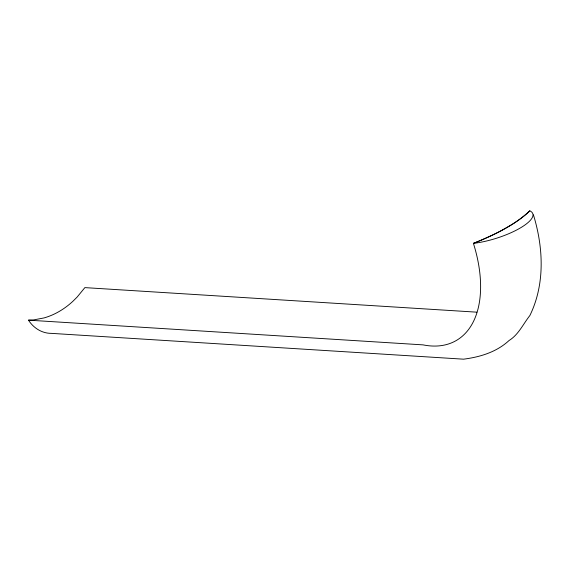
<?xml version="1.0" encoding="UTF-8"?>
<svg xmlns="http://www.w3.org/2000/svg" width="570" height="570" viewBox="0 0 570 570"><rect width="100%" height="100%" fill="white"/><g stroke="black" fill="none" stroke-linecap="round" stroke-linejoin="round"><path stroke-width="0.85" d="M529.786 210.822A98.667 28.885 -17.5 0 1 511.718 224.644L502.028 230.237A98.667 28.885 -17.5 0 1 473.414 243.369A42.273 12.376 -17.5 0 0 519.819 228.257A42.273 12.376 -17.5 0 0 529.786 210.822C513.876 225.912 493.47 235.139 473.414 243.369A117.79 68.008 60 0 1 423.097 344.879L28.5 320.162C33.423 327.992 41.995 333.457 51.386 333.365L463.545 359.178C480.097 357.048 496.527 352.11 509.039 340.532C518.536 334.697 523.167 324.009 529.865 315.538C545.212 284.216 543.438 247.437 533.413 214.776M28.5 320.162L33.68 319.898L44.025 317.932A99.693 76.01 -86.4 0 0 72.946 301.238L77.164 297.041L84.873 287.615L476.805 312.168"/></g></svg>
